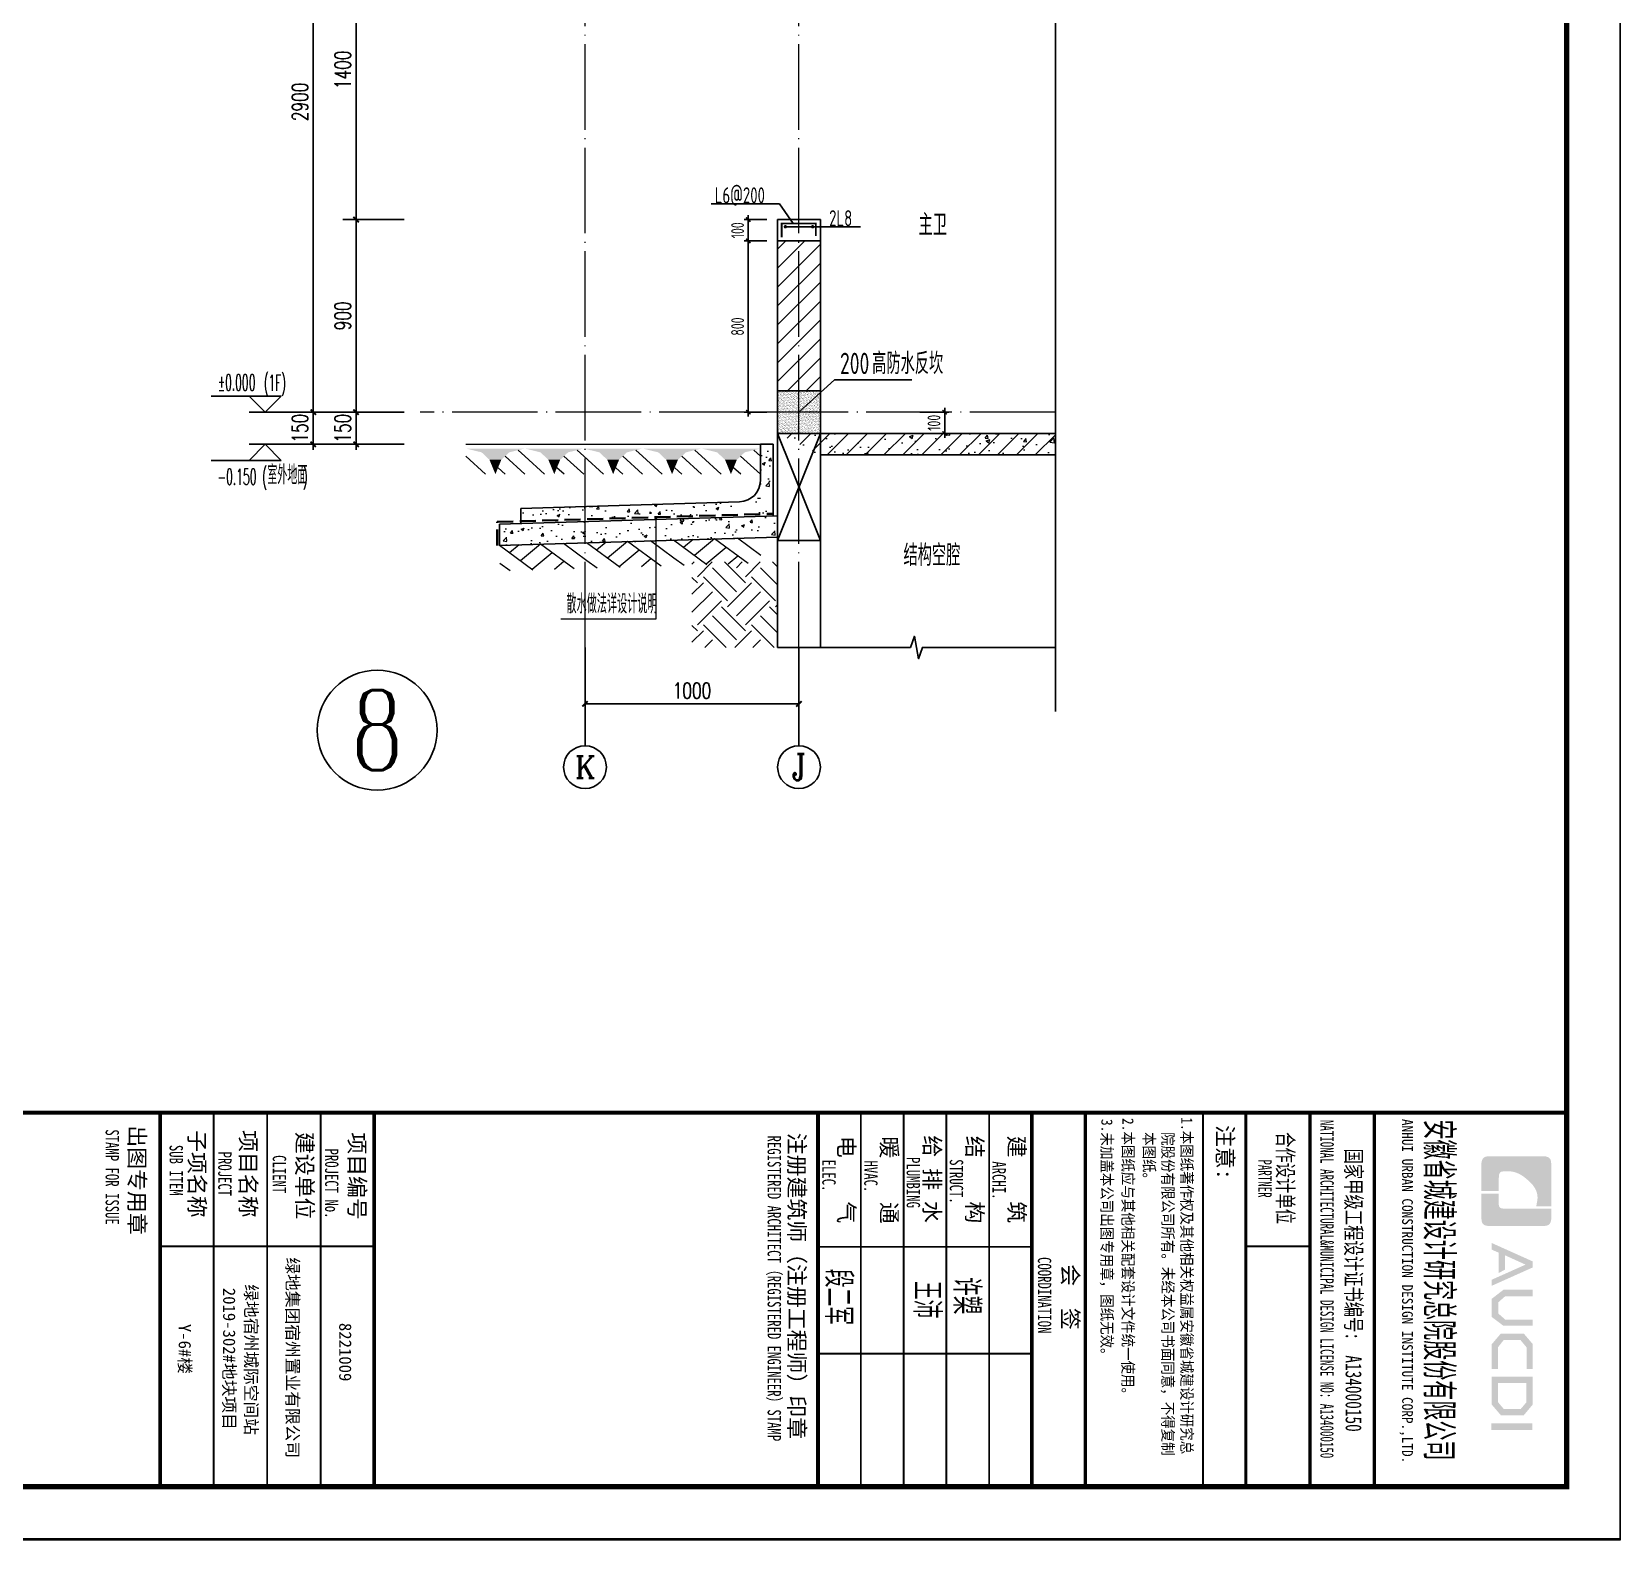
# Model space of a CAD drawing. Extents: x -1712635 to -854203, y -534641 to -21985.
# Drawn here: x -954302 to -946877, y -169164 to -162113 of the extents above; entities that cross this region are included whole.
import ezdxf
from ezdxf.enums import TextEntityAlignment as Align

# ---------------------------------------------------------------- set-up
doc = ezdxf.new("R2010")
doc.units = 0
doc.header["$LTSCALE"] = 1000
doc.linetypes.add('DASH', pattern=[0.35, 0.25, -0.1])
doc.linetypes.add('DOTE', pattern=[2.42, 2, -0.2, 0.02, -0.2])
doc.layers.get('0').update_dxf_attribs({"linetype": 'CONTINUOUS'})
doc.layers.get('Defpoints').update_dxf_attribs({"linetype": 'CONTINUOUS'})
for name, color, linetype in [('A-AXIS_TEXT', 7, 'CONTINUOUS'), ('AXIS', 3, 'CONTINUOUS'), ('COLUMN', 4, 'CONTINUOUS'), ('DIM', 2, 'CONTINUOUS'), ('DIM_ELEV', 3, 'CONTINUOUS'), ('DIM_IDEN', 67, 'CONTINUOUS'), ('DIM_SYMB', 3, 'CONTINUOUS'), ('PUB_DIM', 3, 'CONTINUOUS'), ('PUB_TEXT', 2, 'CONTINUOUS'), ('REIN', 6, 'CONTINUOUS'), ('S-大样-砼线', 7, 'CONTINUOUS'), ('S-引出线', 40, 'CONTINUOUS'), ('TEXT', 2, 'CONTINUOUS'), ('WALL', 2, 'CONTINUOUS'), ('yichutu', 7, 'CONTINUOUS'), ('图签文字', 4, 'CONTINUOUS'), ('立面-看线', 251, 'CONTINUOUS')]:
    doc.layers.add(name, color=color, linetype=linetype)
for name, color, linetype, lineweight in [('AXIS_TEXT', 7, 'CONTINUOUS', 20), ('DOTE', 19, 'DOTE', 9), ('PUB_HATCH', 8, 'CONTINUOUS', 9), ('图框', 9, 'CONTINUOUS', 18), ('图签', 147, 'CONTINUOUS', 18), ('填充', 251, 'CONTINUOUS', 5), ('平面-排水沟', 86, 'CONTINUOUS', 15), ('立面-中轮廓线', 30, 'CONTINUOUS', 35), ('粉刷', 251, 'CONTINUOUS', 9)]:
    doc.layers.add(name, color=color, linetype=linetype, lineweight=lineweight)
doc.styles.add('_TCH_AXIS', font='COMPLEX', dxfattribs={"bigfont": 'GBCBIG'})
doc.styles.add('_TCH_DIM', font='SIMPLEX.shx', dxfattribs={"width": 0.7, "bigfont": 'GBCBIG.shx'})
doc.styles.add('_TCH_DIM_T3', font='SIMPLEX', dxfattribs={"width": 0.705882, "bigfont": 'GBCBIG'})
doc.styles.add('COMPLEX', font='COMPLEX')
doc.styles.add('DIM_FONT_T3', font='SIMPLEX', dxfattribs={"width": 0.705882, "bigfont": 'GBCBIG'})
doc.styles.add('HT', font='simhei.ttf')
doc.styles.add('TSSD_DIMENSION', font='Tssdeng.shx', dxfattribs={"width": 0.7, "bigfont": 'tssdchn.shx'})
doc.styles.add('TSSD_REIN', font='tssdeng.shx', dxfattribs={"width": 0.7, "height": 300, "bigfont": 'tssdchn.shx'})
doc.styles.add('w', font='tssdeng.shx', dxfattribs={"width": 0.8, "bigfont": 'tssdchn.shx'})
doc.styles.add('宋体', font='', dxfattribs={"height": 50})
doc.styles.add('建筑图签-1', font='simhei.ttf', dxfattribs={"width": 0.7})
doc.styles.add('建筑图签-2', font='TXT.shx', dxfattribs={"width": 0.5, "bigfont": 'HZTXT.shx'})
doc.styles.get('宋体').set_extended_font_data('SimSun')
doc.dimstyles.new('_TCH_ARCH&&25', dxfattribs={"dimtxt": 74.375, "dimasz": 25, "dimexe": 62.5, "dimexo": 75, "dimgap": 25, "dimtad": 1, "dimdec": 0, "dimzin": 0, "dimdsep": 46, "dimtxsty": '_TCH_DIM_T3', "dimblk": 'ARCHTICK', "dimcen": 0.09, "dimclrt": 7, "dimazin": 0, "dimtfac": 1, "dimtdec": 0, "dimtix": 1, "dimtmove": 2, "dimatfit": 3, "dimldrblk": 'ARCHTICK', "dimfxl": 0, "dimtolj": 1, "dimtzin": 0, "dimarcsym": 0})
doc.dimstyles.new('TSSD_20_20', dxfattribs={"dimtxt": 60, "dimasz": 20, "dimexe": 20, "dimexo": 50, "dimgap": 20, "dimtad": 1, "dimdec": 0, "dimzin": 0, "dimdsep": 46, "dimtxsty": 'TSSD_DIMENSION', "dimblk": 'ARCHTICK', "dimblk1": 'ARCHTICK', "dimblk2": 'ARCHTICK', "dimcen": 0, "dimdle": 20, "dimclrt": 7, "dimadec": 0, "dimazin": 0, "dimtfac": 1, "dimtdec": 0, "dimtix": 1, "dimtmove": 2, "dimatfit": 3, "dimfxl": 0, "dimtolj": 1, "dimtzin": 0, "dimarcsym": 0})
pattern_1 = [(50, (28072.99, 249033.25), (143.452037, -12.550427), [15, -165]), (355, (28072.99, 249033.25), (-27.750267, 150.438427), [12, -132]), (100.4514, (28084.94, 249032.2), (115.701876, 137.88791), [12.74804, -140.22842]), (46.1842, (28072.99, 249073.25), (213.44821, -33.1038), [22.5, -247.5]), (96.6356, (28090.77, 249070.5), (186.93254, 194.82357), [19.12206, -210.3426]), (351.1842, (28072.99, 249073.25), (186.93239, 194.82372), [18, -198]), (21, (28092.99, 249063.25), (119.38141, -80.52378), [15, -165]), (326, (28092.99, 249063.25), (48.663066, 145.03001), [12, -132]), (71.4514, (28102.93, 249056.54), (168.044526, 64.5061), [12.74804, -140.22842]), (37.5, (28072.986, 249033.25), (2.431971, 66.578771), [0, -130.4, 0, -134, 0, -132.5]), (7.5, (28072.986, 249033.25), (52.613907, 78.882342), [0, -76.4, 0, -127.4, 0, -50.5]), (327.5, (28028.386, 249033.25), (106.764487, -4.510974), [0, -50, 0, -156, 0, -207]), (317.5, (28008.39, 249033.25), (116.637234, 20.020996), [0, -65, 0, -103.6, 0, -147])]

# ---------------------------------------------------------------- blocks, each defined once
blk = doc.blocks.new('院标1')
h = blk.add_hatch(color=150)
h.dxf.hatch_style = 1
edge = h.paths.add_edge_path()
edge.add_spline(control_points=[(116373, 648379), (116379, 648379), (116382, 648379), (116391, 648379), (116391, 648379), (116391, 648379), (116616, 648379), (116616, 648379), (116616, 648379), (116616, 648379), (116616, 648054), (116616, 648054), (116616, 648054), (116616, 648054), (116108, 648054), (116108, 648054), (116108, 648054), (116028, 648054), (115963, 648111), (115963, 648199), (115963, 648199), (115963, 648199), (115963, 649215), (115963, 649215), (115963, 649215), (115963, 649295), (116018, 649360), (116108, 649360), (116108, 649360), (116108, 649360), (116897, 649360), (116897, 649360), (116897, 649360), (116897, 649360), (116897, 649080), (116897, 649080), (116897, 649080), (116897, 649080), (116566, 649140), (116356, 648859), (116356, 648859), (116245, 648719), (116240, 648545), (116247, 648466), (116247, 648466), (116254, 648386), (116247, 648466), (116247, 648466), (116247, 648466), (116247, 648466), (116258, 648374), (116373, 648379)], knot_values=[0, 0, 0, 0, 0.071429, 0.071429, 0.071429, 0.107143, 0.142857, 0.142857, 0.142857, 0.178571, 0.214286, 0.214286, 0.214286, 0.25, 0.285714, 0.285714, 0.285714, 0.321429, 0.357143, 0.357143, 0.357143, 0.392857, 0.428571, 0.428571, 0.428571, 0.464286, 0.5, 0.5, 0.5, 0.535714, 0.571429, 0.571429, 0.571429, 0.607143, 0.642857, 0.642857, 0.642857, 0.678571, 0.714286, 0.714286, 0.714286, 0.75, 0.785714, 0.785714, 0.785714, 0.821429, 0.857143, 0.857143, 0.857143, 0.928571, 1, 1, 1, 1], degree=3, periodic=0)
h = blk.add_hatch(color=150)
h.dxf.hatch_style = 1
edge = h.paths.add_edge_path()
edge.add_spline(control_points=[(117268, 649215), (117268, 649215), (117268, 648199), (117268, 648199), (117268, 648199), (117268, 648114), (117212, 648054), (117123, 648054), (117123, 648054), (117123, 648054), (116663, 648054), (116663, 648054), (116663, 648054), (116663, 648054), (116663, 648379), (116663, 648379), (116663, 648379), (116663, 648379), (116865, 648379), (116865, 648379), (116865, 648379), (116907, 648379), (116941, 648413), (116941, 648455), (116941, 648455), (116941, 648455), (116941, 649360), (116941, 649360), (116941, 649360), (116941, 649360), (117123, 649360), (117123, 649360), (117123, 649360), (117204, 649360), (117268, 649306), (117268, 649215)], knot_values=[0, 0, 0, 0, 0.1, 0.1, 0.1, 0.15, 0.2, 0.2, 0.2, 0.25, 0.3, 0.3, 0.3, 0.35, 0.4, 0.4, 0.4, 0.45, 0.5, 0.5, 0.5, 0.55, 0.6, 0.6, 0.6, 0.65, 0.7, 0.7, 0.7, 0.75, 0.8, 0.8, 0.8, 0.9, 1, 1, 1, 1], degree=3, periodic=0)
blk = doc.blocks.new('GFDDDDRG')
at = {"layer": '图框'}
h = blk.add_hatch(color=256, dxfattribs=at)
h.paths.add_polyline_path([(922489, -158906), (922489, -158969), (922104, -158969), (922104, -158906)])
h.paths.add_polyline_path([(922431, -158530), (922168, -158530), (922168, -158710), (922221, -158772), (922380, -158772), (922431, -158712)], flags=16)
h.paths.add_polyline_path([(922490, -158471), (922109, -158471), (922109, -158732), (922194, -158831), (922408, -158831), (922490, -158733)])
h.paths.add_polyline_path([(922492, -158399), (922434, -158399), (922434, -158196), (922378, -158129), (922219, -158129), (922167, -158196), (922167, -158400), (922107, -158400), (922107, -158169), (922194, -158067), (922408, -158067), (922492, -158166)])
h.paths.add_polyline_path([(922491, -157658), (922491, -157718), (922235, -157718), (922170, -157775), (922170, -157880), (922235, -157937), (922491, -157937), (922491, -157994), (922217, -157994), (922108, -157912), (922108, -157743), (922218, -157658)])
h.paths.add_polyline_path([(922490, -157392), (922490, -157450), (922108, -157621), (922108, -157564), (922425, -157423), (922231, -157335), (922231, -157471), (922173, -157501), (922173, -157311), (922107, -157282), (922107, -157220)])
for p, q in [((920410, -156002), (920410, -159502)), ((921010, -156002), (921010, -159502)), ((921010, -156002), (921010, -159502))]:
    blk.add_line(p, q, dxfattribs=at)
blk.add_lwpolyline([(923310, -107437), (923310, -159999), (893610, -159999), (893610, -107437)], close=True, dxfattribs=at)
blk.add_lwpolyline([(923310, -107437), (923310, -159999), (893610, -159999), (893610, -107437)], close=True, dxfattribs=at)
at = {"layer": '图框', "const_width": 50}
blk.add_lwpolyline([(894110, -159499), (922810, -159499), (922810, -108687), (894110, -108687)], close=True, dxfattribs=at)
at = {"layer": '图框'}
for points, const_width in [([(894110, -156002), (922810, -156002)], 35), ([(909660, -159502), (909660, -156002)], 35), ([(910160, -156002), (910160, -159502)], 17.5), ([(910660, -156002), (910660, -159502)], 17.5), ([(911160, -156002), (911160, -159502)], 17.5), ([(911660, -156002), (911660, -159502)], 35), ([(911660, -156002), (911660, -159502)], 35), ([(915810, -156006), (915810, -159506)], 35), ([(916210, -156006), (916210, -159506)], 17.5), ([(916610, -156006), (916610, -159506)], 17.5), ([(917010, -156006), (917010, -159506)], 17.5), ([(917410, -156006), (917410, -159506)], 17.5), ([(917810, -156006), (917810, -159506)], 35), ([(917810, -156006), (917810, -159506)], 35), ([(918310, -156006), (918310, -159506)], 30), ([(919410, -156002), (919410, -159502)], 17.5), ([(919810, -156002), (919810, -159502)], 30), ([(919810, -156002), (919810, -159502)], 30), ([(920410, -156002), (920410, -159502)], 30), ([(920410, -156002), (920410, -159502)], 30), ([(921010, -156002), (921010, -159502)], 30), ([(909660, -157252), (911660, -157252)], 17.5), ([(917810, -157256), (915810, -157256)], 17.5), ([(920410, -157252), (919810, -157252)], 17.5), ([(917810, -158256), (915810, -158256)], 17.5)]:
    blk.add_lwpolyline(points, dxfattribs=dict(at, const_width=const_width))
at = {"xscale": 0.5, "yscale": 0.5, "zscale": 0.5, "rotation": 270}
blk.add_blockref('院标1', (597985, -98428), dxfattribs=at)
at = {"layer": '图框'}
for s, height, style, width, p in [('3.未加盖本公司出图专用章，图纸无效。', 105, 'HT', 0.88, (918459, -156061)), (' 2.本图纸应与其他相关配套设计文件统一使用。 ', 105, 'HT', 0.88, (918656, -155989)), ('1.本图纸著作权及其他相关权益属安徽省城建设计研究总', 105, 'HT', 0.88, (919206, -156045)), ('ANHUI URBAN CONSTRUCTION DESIGN INSTITUTE CORP.,LTD.', 100, '建筑图签-1', 0.91, (921271, -156061)), ('STAMP FOR ISSUE', 125, '建筑图签-1', 0.7, (909150, -156158)), ('本图纸。', 105, 'HT', 0.88, (918854, -156184)), ('院股份有限公司所有。未经本公司书面同意，不得复制', 105, 'HT', 0.88, (919029, -156184)), ('NATIONAL ARCHITECTURAL&MUNICIPAL DESIGN LICENSE NO: A134000150', 125, '建筑图签-1', 0.6, (920507, -156070)), ('SUB ITEM', 125, '建筑图签-1', 0.7, (909748, -156303)), ('PROJECT No.', 125, '建筑图签-1', 0.7, (911202, -156337, -899)), ('REGISTERED ARCHITECT（REGISTERED ENGINEER）STAMP', 125, '建筑图签-1', 0.7, (915339, -156216)), ('PROJECT', 125, '建筑图签-1', 0.7, (910203, -156366)), ('CLIENT', 125, '建筑图签-1', 0.7, (910713, -156399)), ('ELEC.', 125, '建筑图签-1', 0.7, (915850, -156441)), ('HVAC.', 125, '建筑图签-1', 0.7, (916242, -156449)), ('PLUMBING', 125, '建筑图签-1', 0.7, (916639, -156417)), ('STRUCT.', 125, '建筑图签-1', 0.7, (917042, -156437)), ('ARCHI.', 125, '建筑图签-1', 0.7, (917441, -156457)), ('PARTNER', 125, '建筑图签-1', 0.6, (919927, -156439)), ('COORDINATION', 125, '建筑图签-1', 0.7, (917866, -157352))]:
    blk.add_text(s, height=height, rotation=270, dxfattribs=dict(at, style=style, width=width)).set_placement(p)
at = {"layer": '图签', "color": 2, "style": '宋体'}
for s, height, p in [('绿地集团宿州置业有限公司', 114.67, (910841, -157355)), ('2019-302#地块项目', 114.67, (910249, -157640)), ('绿地宿州城际空间站', 114.7, (910454, -157607)), ('Y-6#楼', 114.7, (909834, -157977)), ('8221009', 114.7, (911334, -157968))]:
    blk.add_text(s, height=height, rotation=270, dxfattribs=at).set_placement(p)
at = {"layer": '图签文字', "color": 7, "style": '建筑图签-1'}
for s, p in [('出图专用章', (909369, -156120)), ('子项名称', (909930, -156165)), ('项目名称', (910408, -156165)), ('建设单位', (910937, -156182)), ('项目编号', (911426, -156186)), ('注册建筑师（注册工程师）印章', (915537, -156190)), ('给 排 水', (916802, -156214)), ('注意:', (919541, -156118)), ('电    气', (916001, -156219)), ('暖    通', (916401, -156224)), ('结    构', (917199, -156219)), ('建    筑', (917593, -156217)), ('会  签', (918094, -157419))]:
    blk.add_text(s, height=150, rotation=270, dxfattribs=at).set_placement(p)
for s, height, width, p in [('合作设计单位', 150, 0.7, (920105, -156184)), ('安徽省城建设计研究总院股份有限公司', 250, 0.55, (921498, -156066)), ('国家甲级工程设计证书编号:  A134000150', 150, 0.7, (920743, -156338))]:
    blk.add_text(s, height=height, rotation=270, dxfattribs=dict(at, width=width)).set_placement(p)
at = {"layer": '图签文字', "color": 1, "style": '建筑图签-2', "width": 0.7}
for s, p in [('段二军', (915876, -157462)), ('许槊', (917074, -157539)), ('王沛', (916703, -157575))]:
    blk.add_text(s, height=250, rotation=270, dxfattribs=at).set_placement(p)
blk = doc.blocks.new('yct-1051-594-26275-14850-25-1002.0')
at = {"layer": 'yichutu', "color": 7}
blk.add_lwpolyline([(0, 0), (0, 14850), (26275, 14850), (26275, 0)], close=True, dxfattribs=at)
blk = doc.blocks.new('$LINEPAT$素土夯实')
at = {"color": 0}
for p, q in [((0, -210), (210, 0)), ((120, -300), (420, 0)), ((420, 0), (608, -188)), ((495, -300), (795, 0)), ((615, 0), (705, -90)), ((315, -105), (502, -293)), ((210, -210), (300, -300)), ((705, -300), (795, -210))]:
    blk.add_line(p, q, dxfattribs=at)
blk = doc.blocks.new('$LinePat$自然土壤')
at = {"color": 0}
for p, q in [((0, -90), (71, -19)), ((0, -300), (211, -89)), ((420, -300), (630, -90)), ((210, -300), (286, -224))]:
    blk.add_line(p, q, dxfattribs=at)
for points in [[(0, 0), (630, 0), (168, -45), (462, -45)], [(168, -45), (462, -45), (252, -132), (378, -132)], [(252, -132), (378, -132), (315, -300)]]:
    blk.add_solid(points, dxfattribs=at)
blk = doc.blocks.new('sanshui')
at = {"layer": '粉刷'}
h = blk.add_hatch(dxfattribs=at)
h.set_pattern_fill('混凝土', color=256, scale=20)
h.set_pattern_definition(pattern_1)
edge = h.paths.add_edge_path()
edge.add_line((346317.8, 427329.6), (346257.8, 427329.6))
edge.add_line((346257.8, 427329.6), (346257.8, 427160.3))
edge.add_arc((346157.8, 427160.3), 100, 271.71836, 360, ccw=False)
edge.add_line((346160.8, 427060.3), (345137.8, 427029.6))
edge.add_line((345137.8, 427029.6), (345137.8, 426969.6))
edge.add_line((345137.8, 426969.6), (346317.8, 427005))
edge.add_line((346317.8, 427005), (346317.8, 427329.6))
h = blk.add_hatch(dxfattribs=at)
h.set_pattern_fill('混凝土', color=256, scale=20)
h.set_pattern_definition(pattern_1)
h.paths.add_polyline_path([(346337.8, 426895.6), (346337.8, 426995.6), (345037.8, 426956.6), (345037.8, 426856.6)])
at = {"layer": 'COLUMN'}
for p, q in [((346257.8, 427329.6), (346317.8, 427329.6)), ((346257.8, 427160.3), (346257.8, 427329.6)), ((346317.8, 426995), (346317.8, 427329.6)), ((346160.8, 427060.3), (345137.8, 427029.6)), ((345137.8, 426959.6), (345137.8, 427029.6)), ((346338.1, 426995.6), (345037.8, 426956.6)), ((345037.8, 426856.6), (345037.8, 426956.6)), ((346338.1, 426895.6), (345037.8, 426856.6))]:
    blk.add_line(p, q, dxfattribs=at)
blk.add_arc((346157.8, 427160.3), 100, 271.71836, 0, dxfattribs=at)
at = {"layer": '立面-中轮廓线', "linetype": 'DASH', "ltscale": 0.3}
blk.add_lwpolyline([(345027.8, 426856.6), (345027.8, 426966.3), (346317.8, 427005)], dxfattribs=at)
at = {"layer": '粉刷'}
blk.add_line((344881.5, 427329.6), (346257.8, 427329.6), dxfattribs=at)
at = {"layer": '粉刷', "yscale": 0.4, "zscale": 0.4}
for name, p, xscale, rotation in [('$LinePat$自然土壤', (345156.8, 427309.6), -0.4369306507241237, 359.9999999999903), ('$LinePat$自然土壤', (345432, 427309.6), -0.4369306507241237, 359.9999999999903), ('$LinePat$自然土壤', (345707.3, 427309.6), -0.4369306507241237, 359.9999999999903), ('$LinePat$自然土壤', (345982.6, 427309.6), -0.4369306507241237, 359.9999999999903), ('$LinePat$自然土壤', (346257.8, 427309.6), -0.4369306507241237, 359.9999999999903), ('$LINEPAT$素土夯实', (345444.5, 426868.8), -0.5117605352322558, 1.718358001643932), ('$LINEPAT$素土夯实', (345851.2, 426881), -0.5117605352322558, 1.718358001643932), ('$LINEPAT$素土夯实', (346257.8, 426893.2), -0.5117605352322558, 1.718358001643932)]:
    blk.add_blockref(name, p, dxfattribs=dict(at, xscale=xscale, rotation=rotation))
blk = doc.blocks.new('_ArchTick')
at = {"color": 0, "const_width": 0.35}
blk.add_lwpolyline([(-0.5, -0.5), (0.5, 0.5)], dxfattribs=at)
blk = doc.blocks.new('*D2834')
at = {"layer": 'AXIS', "color": 0, "lineweight": -2}
for p, q in [((-951715.4, -165065.5), (-951715.4, -165317.1)), ((-950715.4, -165065.5), (-950715.4, -165317.1)), ((-951715.4, -165254.6), (-950715.4, -165254.6))]:
    blk.add_line(p, q, dxfattribs=at)
at = {"layer": 'Defpoints', "color": 0}
for p in [(-951715.4, -164990.5), (-950715.4, -164990.5), (-950715.4, -165254.6)]:
    blk.add_point(p, dxfattribs=at)
at = {"layer": 'AXIS', "color": 0, "lineweight": -2, "xscale": 25, "yscale": 25, "zscale": 25, "rotation": 180}
blk.add_blockref('_ArchTick', (-951715.4, -165254.6), dxfattribs=at)
at = {"layer": 'AXIS', "color": 0, "lineweight": -2, "xscale": 25, "yscale": 25, "zscale": 25}
blk.add_blockref('_ArchTick', (-950715.4, -165254.6), dxfattribs=at)
at = {"layer": 'AXIS', "color": 7, "insert": (-951215.4, -165192.4), "char_height": 74.38, "attachment_point": 5, "style": '_TCH_DIM_T3'}
blk.add_mtext('\\A1;1000', dxfattribs=at)
blk = doc.blocks.new('*D2835')
at = {"layer": 'Defpoints', "color": 0}
for p in [(-952785.6, -163890.5), (-952485.6, -163890.5), (-952485.6, -164041)]:
    blk.add_point(p, dxfattribs=at)
at = {"layer": 'PUB_DIM', "color": 0, "lineweight": -2}
for p, q in [((-952785.6, -163890.5), (-952785.6, -163865.5)), ((-952560.6, -163890.5), (-952848.1, -163890.5)), ((-952785.6, -164041), (-952785.6, -163890.5)), ((-952560.6, -164041), (-952848.1, -164041)), ((-952785.6, -164041), (-952785.6, -164066))]:
    blk.add_line(p, q, dxfattribs=at)
at = {"layer": 'PUB_DIM', "color": 0, "lineweight": -2, "xscale": 25, "yscale": 25, "zscale": 25}
for p, rotation in [((-952785.6, -163890.5), 270), ((-952785.6, -164041), 90)]:
    blk.add_blockref('_ArchTick', p, dxfattribs=dict(at, rotation=rotation))
at = {"layer": 'PUB_DIM', "color": 7, "insert": (-952847.8, -163965.8), "char_height": 74.38, "attachment_point": 5, "rotation": 90, "style": '_TCH_DIM_T3'}
blk.add_mtext('\\A1;150', dxfattribs=at)
blk = doc.blocks.new('*D2836')
at = {"layer": 'Defpoints', "color": 0}
for p in [(-952785.6, -162990.5), (-952485.6, -162990.5), (-952485.6, -163890.5)]:
    blk.add_point(p, dxfattribs=at)
at = {"layer": 'PUB_DIM', "color": 0, "lineweight": -2}
for p, q in [((-952560.6, -162990.5), (-952848.1, -162990.5)), ((-952785.6, -163890.5), (-952785.6, -162990.5)), ((-952560.6, -163890.5), (-952848.1, -163890.5))]:
    blk.add_line(p, q, dxfattribs=at)
at = {"layer": 'PUB_DIM', "color": 0, "lineweight": -2, "xscale": 25, "yscale": 25, "zscale": 25}
for p, rotation in [((-952785.6, -162990.5), 90), ((-952785.6, -163890.5), 270)]:
    blk.add_blockref('_ArchTick', p, dxfattribs=dict(at, rotation=rotation))
at = {"layer": 'PUB_DIM', "color": 7, "insert": (-952847.8, -163440.5), "char_height": 74.38, "attachment_point": 5, "rotation": 90, "style": '_TCH_DIM_T3'}
blk.add_mtext('\\A1;900', dxfattribs=at)
blk = doc.blocks.new('*D2837')
at = {"layer": 'Defpoints', "color": 0}
for p in [(-952785.6, -161590.5), (-952485.6, -161590.5), (-952485.6, -162990.5)]:
    blk.add_point(p, dxfattribs=at)
at = {"layer": 'PUB_DIM', "color": 0, "lineweight": -2}
for p, q in [((-952560.6, -161590.5), (-952848.1, -161590.5)), ((-952785.6, -162990.5), (-952785.6, -161590.5)), ((-952560.6, -162990.5), (-952848.1, -162990.5))]:
    blk.add_line(p, q, dxfattribs=at)
at = {"layer": 'PUB_DIM', "color": 0, "lineweight": -2, "xscale": 25, "yscale": 25, "zscale": 25}
for p, rotation in [((-952785.6, -161590.5), 90), ((-952785.6, -162990.5), 270)]:
    blk.add_blockref('_ArchTick', p, dxfattribs=dict(at, rotation=rotation))
at = {"layer": 'PUB_DIM', "color": 7, "insert": (-952847.8, -162290.5), "char_height": 74.38, "attachment_point": 5, "rotation": 90, "style": '_TCH_DIM_T3'}
blk.add_mtext('\\A1;1400', dxfattribs=at)
blk = doc.blocks.new('*D2838')
at = {"layer": 'Defpoints', "color": 0}
for p in [(-952985.6, -163890.5), (-952485.6, -163890.5), (-952485.6, -164041)]:
    blk.add_point(p, dxfattribs=at)
at = {"layer": 'PUB_DIM', "color": 0, "lineweight": -2}
for p, q in [((-952985.6, -163890.5), (-952985.6, -163865.5)), ((-952560.6, -163890.5), (-953048.1, -163890.5)), ((-952985.6, -164041), (-952985.6, -163890.5)), ((-952560.6, -164041), (-953048.1, -164041)), ((-952985.6, -164041), (-952985.6, -164066))]:
    blk.add_line(p, q, dxfattribs=at)
at = {"layer": 'PUB_DIM', "color": 0, "lineweight": -2, "xscale": 25, "yscale": 25, "zscale": 25}
for p, rotation in [((-952985.6, -163890.5), 270), ((-952985.6, -164041), 90)]:
    blk.add_blockref('_ArchTick', p, dxfattribs=dict(at, rotation=rotation))
at = {"layer": 'PUB_DIM', "color": 7, "insert": (-953047.8, -163965.8), "char_height": 74.38, "attachment_point": 5, "rotation": 90, "style": '_TCH_DIM_T3'}
blk.add_mtext('\\A1;150', dxfattribs=at)
blk = doc.blocks.new('*D2839')
at = {"layer": 'Defpoints', "color": 0}
for p in [(-952985.6, -160990.5), (-952485.6, -160990.5), (-952485.6, -163890.5)]:
    blk.add_point(p, dxfattribs=at)
at = {"layer": 'PUB_DIM', "color": 0, "lineweight": -2}
for p, q in [((-952560.6, -160990.5), (-953048.1, -160990.5)), ((-952985.6, -163890.5), (-952985.6, -160990.5)), ((-952560.6, -163890.5), (-953048.1, -163890.5))]:
    blk.add_line(p, q, dxfattribs=at)
at = {"layer": 'PUB_DIM', "color": 0, "lineweight": -2, "xscale": 25, "yscale": 25, "zscale": 25}
for p, rotation in [((-952985.6, -160990.5), 90), ((-952985.6, -163890.5), 270)]:
    blk.add_blockref('_ArchTick', p, dxfattribs=dict(at, rotation=rotation))
at = {"layer": 'PUB_DIM', "color": 7, "insert": (-953047.8, -162440.5), "char_height": 74.38, "attachment_point": 5, "rotation": 90, "style": '_TCH_DIM_T3'}
blk.add_mtext('\\A1;2900', dxfattribs=at)
blk = doc.blocks.new('_AXISO')
blk.add_circle((0, 0), 0.5)
at = {"layer": 'A-AXIS_TEXT', "style": 'COMPLEX', "width": 1.041667}
blk.add_attdef('A', text='', height=0.56, dxfattribs=at).set_placement((-0.25, -0.28), (0.25, -0.28), align=Align.FIT)
blk = doc.blocks.new('20210809.02283206')
at = {"layer": 'REIN', "const_width": 9}
blk.add_lwpolyline([(87484.2, 66580.9), (87484.2, 66644.7), (87644.1, 66644.7), (87644.1, 66586.8)], dxfattribs=at)
at = {"layer": 'REIN', "const_width": 8}
for points in [[(87497.7, 66629.7, 1), (87505.7, 66629.7, 1)], [(87625.1, 66629.7, 1), (87633.1, 66629.7, 1)]]:
    blk.add_lwpolyline(points, format="xyb", close=True, dxfattribs=at)
at = {"layer": 'S-引出线'}
for p, q in [((87474.6, 66737), (87154.5, 66737)), ((87538.8, 66644.7), (87474.6, 66737)), ((87501.7, 66629.7), (87853.3, 66629.7))]:
    blk.add_line(p, q, dxfattribs=at)
at = {"layer": 'TEXT', "style": 'w', "width": 0.7}
for s, p in [('L6@200', (87171.5, 66739.2)), ('2L8', (87706.2, 66632.1))]:
    blk.add_text(s, height=75, rotation=0, dxfattribs=at).set_placement(p)
blk = doc.blocks.new('20210809.03304593')
at = {"layer": 'S-大样-砼线'}
for p, q in [((87154.5, 67080.9), (87354.5, 66580.9)), ((87354.5, 67080.9), (87154.5, 66580.9))]:
    blk.add_line(p, q, dxfattribs=at)
blk.add_lwpolyline([(87354.5, 67080.9), (87154.5, 67080.9), (87154.5, 66580.9), (87354.5, 66580.9)], close=True, dxfattribs=at)
blk = doc.blocks.new('20210902.15310896')
at = {"layer": 'DOTE', "color": 1, "linetype": 'DOTE', "ltscale": 0.2}
for p, q in [((85724.2, -133245.9), (85724.2, -115565.9)), ((84724.2, -133245.9), (84724.2, -126345.9)), ((86922.7, -132145.9), (83954, -132145.9))]:
    blk.add_line(p, q, dxfattribs=at)
blk = doc.blocks.new('*D3892')
at = {"layer": 'Defpoints', "color": 0}
for p in [(-950200.2, -163890.5), (-950034.2, -163890.5), (-950200.2, -163990.5)]:
    blk.add_point(p, dxfattribs=at)
at = {"layer": 'DIM', "color": 0, "lineweight": -2}
for p, q in [((-950150.2, -163890.5), (-950014.2, -163890.5)), ((-950034.2, -163890.5), (-950034.2, -163870.5)), ((-950034.2, -163990.5), (-950034.2, -163890.5)), ((-950150.2, -163990.5), (-950014.2, -163990.5)), ((-950034.2, -163990.5), (-950034.2, -164010.5))]:
    blk.add_line(p, q, dxfattribs=at)
at = {"layer": 'DIM', "color": 0, "lineweight": -2, "xscale": 20, "yscale": 20, "zscale": 20}
for p, rotation in [((-950034.2, -163890.5), 270), ((-950034.2, -163990.5), 90)]:
    blk.add_blockref('_ArchTick', p, dxfattribs=dict(at, rotation=rotation))
at = {"layer": 'DIM', "color": 7, "insert": (-950084.2, -163940.5), "char_height": 60, "attachment_point": 5, "rotation": 90, "style": 'TSSD_DIMENSION'}
blk.add_mtext('\\A1;100', dxfattribs=at)
blk = doc.blocks.new('*D3898')
at = {"layer": 'Defpoints', "color": 0}
for p in [(-950815.4, -162990.5), (-950952.3, -163090.5), (-950815.4, -163090.5)]:
    blk.add_point(p, dxfattribs=at)
at = {"layer": 'DIM', "color": 0, "lineweight": -2}
for p, q in [((-950952.3, -162990.5), (-950952.3, -162970.5)), ((-950865.4, -162990.5), (-950972.3, -162990.5)), ((-950952.3, -162990.5), (-950952.3, -163090.5)), ((-950865.4, -163090.5), (-950972.3, -163090.5)), ((-950952.3, -163090.5), (-950952.3, -163110.5))]:
    blk.add_line(p, q, dxfattribs=at)
at = {"layer": 'DIM', "color": 0, "lineweight": -2, "xscale": 20, "yscale": 20, "zscale": 20}
for p, rotation in [((-950952.3, -162990.5), 270), ((-950952.3, -163090.5), 90)]:
    blk.add_blockref('_ArchTick', p, dxfattribs=dict(at, rotation=rotation))
at = {"layer": 'DIM', "color": 7, "insert": (-951002.3, -163040.5), "char_height": 60, "attachment_point": 5, "rotation": 90, "style": 'TSSD_DIMENSION'}
blk.add_mtext('\\A1;100', dxfattribs=at)
blk = doc.blocks.new('*D3924')
at = {"layer": 'Defpoints', "color": 0}
for p in [(-950815.4, -163090.5), (-950952.3, -163890.5), (-950815.4, -163890.5)]:
    blk.add_point(p, dxfattribs=at)
at = {"layer": 'DIM', "color": 0, "lineweight": -2}
for p, q in [((-950865.4, -163090.5), (-950972.3, -163090.5)), ((-950952.3, -163070.5), (-950952.3, -163910.5)), ((-950865.4, -163890.5), (-950972.3, -163890.5))]:
    blk.add_line(p, q, dxfattribs=at)
at = {"layer": 'DIM', "color": 0, "lineweight": -2, "xscale": 20, "yscale": 20, "zscale": 20}
for p, rotation in [((-950952.3, -163090.5), 90), ((-950952.3, -163890.5), 270)]:
    blk.add_blockref('_ArchTick', p, dxfattribs=dict(at, rotation=rotation))
at = {"layer": 'DIM', "color": 7, "insert": (-951002.3, -163490.5), "char_height": 60, "attachment_point": 5, "rotation": 90, "style": 'TSSD_DIMENSION'}
blk.add_mtext('\\A1;800', dxfattribs=at)

msp = doc.modelspace()

# ---------------------------------------------------------------- hatches: boundary and pattern name
at = {"layer": 'PUB_HATCH'}
h = msp.add_hatch(dxfattribs=at)
h.set_pattern_fill('普通砖', color=256, scale=25, style=0)
h.set_pattern_definition([(45, (-1569657.01, 4597.395), (-44.1941915, 44.1941915), [])])
h.paths.add_polyline_path([(-950615.38, -163790.51), (-950615.38, -163090.51), (-950815.38, -163090.51), (-950815.38, -163790.51)])
h = msp.add_hatch(dxfattribs=at)
h.set_pattern_fill('钢筋混凝土', color=256, scale=25, style=0)
h.set_pattern_definition([(45, (-1569657.01, 4552.52), (-44.194174, 44.194174), []), (50, (-1569657.01, 4552.52), (179.315046, -15.688034), [18.75, -206.25]), (355, (-1569657.01, 4552.52), (-34.687833, 188.048033), [15, -165]), (100.4514, (-1569642.07, 4551.21), (144.627345, 172.359886), [15.93505, -175.28553]), (46.1842, (-1569657, 4602.52), (266.81026, -41.37975), [28.125, -309.375]), (96.6356, (-1569634.78, 4599.07), (233.66568, 243.52947), [23.90257, -262.92825]), (351.1842, (-1569657, 4602.52), (233.66549, 243.52965), [22.5, -247.5]), (21, (-1569632.01, 4590.02), (149.226763, -100.654723), [18.75, -206.25]), (326, (-1569632.01, 4590.02), (60.828833, 181.28751), [15, -165]), (71.4514, (-1569619.58, 4581.63), (210.055657, 80.632624), [15.93505, -175.28553]), (37.5, (-1569657.01, 4552.52), (3.039964, 83.2234635), [0, -163, 0, -167.5, 0, -165.625]), (7.5, (-1569657.01, 4552.52), (65.767384, 98.602928), [0, -95.5, 0, -159.25, 0, -63.125]), (327.5, (-1569712.76, 4552.52), (133.455609, -5.638718), [0, -62.5, 0, -195, 0, -258.75]), (317.5, (-1569737.76, 4552.52), (145.796542, 25.026246), [0, -81.25, 0, -129.5, 0, -183.75])])
h.paths.add_polyline_path([(-949516.85, -163990.51), (-950815.38, -163990.51), (-950615.38, -164090.51), (-949516.85, -164090.51)])
at = {"layer": '填充'}
h = msp.add_hatch(dxfattribs=at)
h.set_pattern_fill('EARTH', color=250, scale=50, angle=45, style=0)
h.set_pattern_definition([(45, (-2066313.65, -620183.89), (0, 224.506403), [158.75, -158.75]), (45, (-2066355.75, -620141.8), (0, 224.506403), [158.75, -158.75]), (45, (-2066397.84, -620099.7), (0, 224.506403), [158.75, -158.75]), (135, (-2066397.84, -620071.63), (-224.506403, 0), [158.75, -158.75]), (135, (-2066355.75, -620029.54), (-224.506403, 0), [158.75, -158.75]), (135, (-2066313.65, -619987.44), (-224.506403, 0), [158.75, -158.75])])
h.paths.add_polyline_path([(-950815.38, -164590.52), (-951215.38, -164590.52), (-951215.38, -164990.52), (-950815.38, -164990.52)])
at = {"layer": '立面-看线'}
h = msp.add_hatch(dxfattribs=at)
h.set_pattern_fill('碎沙', color=256, scale=4)
h.set_pattern_definition([(37.5, (-1751868.617, -549352.467), (-0.32000626, 9.78826475), [0, -7.7216, 0, -8.636, 0, -8.255]), (7.5, (-1751868.617, -549352.467), (8.99046566, 14.33650201), [0, -4.1656, 0, -6.9596, 0, -2.667]), (327.5, (-1751874.865, -549352.467), (15.819847405, 0.02874369), [0, -2.54, 0, -9.144, 0, -11.938]), (317.5, (-1751874.865, -549352.467), (15.27112905, 4.45858647), [0, -1.27, 0, -5.9944, 0, -6.858])])
h.paths.add_polyline_path([(-950815.38, -163990.51), (-950615.38, -163990.51), (-950615.38, -163790.51), (-950815.38, -163790.51)])

# ---------------------------------------------------------------- linework, layer by layer
at = {"layer": 'AXIS'}
for p, q in [((-951715.41, -164990.52), (-951715.41, -165449.91)), ((-950715.41, -164990.52), (-950715.41, -165449.91))]:
    msp.add_line(p, q, dxfattribs=at)
at = {"layer": 'AXIS', "color": 6}
msp.add_circle((-952687.2, -165377.09), 280, dxfattribs=at)
at = {"layer": 'DIM_ELEV'}
for p, q in [((-953135.57, -163815.52), (-953463.57, -163815.52)), ((-953210.57, -163890.52), (-953285.57, -163815.52)), ((-953210.57, -163890.52), (-953135.57, -163815.52)), ((-952785.57, -163890.52), (-953285.57, -163890.52)), ((-953210.57, -164040.99), (-953285.57, -164115.99)), ((-952785.57, -164040.99), (-953285.57, -164040.99)), ((-953210.57, -164040.99), (-953135.57, -164115.99)), ((-953135.57, -164115.99), (-953463.57, -164115.99))]:
    msp.add_line(p, q, dxfattribs=at)
at = {"layer": 'DIM_IDEN'}
for p, q in [((-950715.38, -163890.51), (-950548.57, -163739)), ((-950548.57, -163739), (-950188.39, -163739))]:
    msp.add_line(p, q, dxfattribs=at)
at = {"layer": 'DIM_SYMB'}
for points in [[(-949516.85, -147910.52), (-949516.85, -156572.39), (-949464.35, -156591.5), (-949569.35, -156610.01), (-949516.85, -156628.64), (-949516.85, -165290.52)], [(-950815.38, -164990.52), (-950194.24, -164990.52), (-950175.13, -164938.02), (-950156.62, -165043.02), (-950137.99, -164990.52), (-949516.85, -164990.52)]]:
    msp.add_lwpolyline(points, dxfattribs=at)
at = {"layer": 'WALL'}
for p, q in [((-950615.38, -162990.51), (-950815.38, -162990.51)), ((-950815.38, -162990.51), (-950815.38, -163090.51)), ((-950615.38, -163090.51), (-950615.38, -162990.51)), ((-950815.38, -163790.51), (-950815.38, -163090.51)), ((-950815.38, -163090.51), (-950615.38, -163090.51)), ((-950615.38, -163790.51), (-950615.38, -163090.51)), ((-950815.38, -163790.51), (-950615.38, -163790.51)), ((-950815.41, -164990.51), (-950815.38, -163990.51)), ((-949516.85, -163990.51), (-950815.38, -163990.51)), ((-949516.85, -164090.51), (-949516.85, -163990.51)), ((-950615.41, -164990.52), (-950615.38, -164090.51)), ((-949516.85, -164090.51), (-950615.38, -164090.51)), ((-950815.41, -164990.51), (-950615.41, -164990.52))]:
    msp.add_line(p, q, dxfattribs=at)
msp.add_lwpolyline([(-950815.38, -163790.51), (-950615.38, -163790.51), (-950615.38, -163990.51), (-950815.38, -163990.51)], close=True, dxfattribs=at)
at = {"layer": '平面-排水沟'}
for p, q in [((-951384.39, -164390.11), (-951384.39, -164857.95)), ((-951384.39, -164857.95), (-951828.53, -164857.95))]:
    msp.add_line(p, q, dxfattribs=at)
at = {"layer": '平面-排水沟', "const_width": 6.67}
msp.add_lwpolyline([(-951384.39, -164386.77, 1), (-951384.39, -164393.44, 1)], format="xyb", close=True, dxfattribs=at)

# ---------------------------------------------------------------- block references
at = {"xscale": 0.5, "yscale": 0.5, "zscale": 0.5}
msp.add_blockref('GFDDDDRG', (-1408531.4, -89164.01), dxfattribs=at)
msp.add_blockref('sanshui', (-1297153.5, -591370.15))
at = {"layer": 'AXIS'}
ref = msp.add_blockref('_AXISO', (-951715.41, -165549.91), dxfattribs=dict(at, xscale=200, yscale=200, zscale=200))
ref.add_attrib('A', 'K', dxfattribs={"layer": 'AXIS_TEXT', "height": 103.82, "style": '_TCH_AXIS'}).set_placement((-951762.37, -165601.82), (-951668.44, -165601.82), align=Align.FIT)
ref = msp.add_blockref('_AXISO', (-950715.41, -165549.91), dxfattribs=dict(at, xscale=200, yscale=200, zscale=200))
ref.add_attrib('A', 'J', dxfattribs={"layer": 'AXIS_TEXT', "height": 124.02, "style": '_TCH_AXIS'}).set_placement((-950747.89, -165611.92), (-950682.93, -165611.92), align=Align.FIT)
at = {"layer": 'DOTE'}
msp.add_blockref('20210902.15310896', (-1036439.59, -31744.62), dxfattribs=at)
at = {"layer": 'REIN'}
msp.add_blockref('20210809.02283206', (-1038280.56, -229653.63), dxfattribs=at)
at = {"layer": 'yichutu', "rotation": 270}
msp.add_blockref('yct-1051-594-26275-14850-25-1002.0', (-961726.51, -142882.49), dxfattribs=at)
at = {"layer": '立面-看线'}
msp.add_blockref('20210809.03304593', (-1037969.89, -231071.45), dxfattribs=at)

# ---------------------------------------------------------------- texts
at = {"layer": 'AXIS_TEXT', "color": 6, "style": '_TCH_AXIS'}
msp.add_text('8', height=372.76, dxfattribs=at).set_placement((-952811.45, -165563.47), (-952562.95, -165563.47), align=Align.FIT)
at = {"layer": 'PUB_TEXT'}
for s, height, style, width, p in [('主卫', 100, 'TSSD_REIN', 0.7, (-950156.16, -163064.89)), ('200', 100, 'TSSD_REIN', 0.7, (-950523.56, -163712.75)), ('高防水反坎', 100, 'TSSD_REIN', 0.7, (-950373.43, -163712.75)), ('%%P0.000', 74.375, '_TCH_DIM', 0.494118, (-953432.57, -163789.27)), ('(1F)', 74.375, '_TCH_DIM', 0.494118, (-953217.2, -163790.49)), ('-0.150', 74.375, '_TCH_DIM', 0.494118, (-953433.97, -164229.74)), ('(', 74.38, '_TCH_DIM', 0.494118, (-953225.25, -164228.51)), ('室外地面', 89.362, '_TCH_DIM', 0.7, (-953200.75, -164228.51)), (')', 74.38, '_TCH_DIM', 0.494118, (-953033.94, -164228.51)), ('结构空腔', 100, 'TSSD_REIN', 0.7, (-950226.95, -164609.1)), ('散水做法详设计说明', 89.362, 'DIM_FONT_T3', 0.705882, (-951802.28, -164831.7))]:
    msp.add_text(s, height=height, dxfattribs=dict(at, style=style, width=width)).set_placement(p)

# ---------------------------------------------------------------- dimensions: what is measured, and where the dimension line sits
at = {"layer": 'AXIS'}
dim = msp.add_aligned_dim(p1=(-951715.41, -164990.52), p2=(-950715.41, -164990.52), distance=-264.03, dimstyle='_TCH_ARCH&&25', dxfattribs=at)
dim.commit()
dim.dimension.update_dxf_attribs({"geometry": '*D2834', "text_midpoint": (-951215.41, -165192.36)})
at = {"layer": 'DIM'}
for base, p1, p2, picture, middle in [((-950952.3, -163090.52), (-950815.38, -162990.52), (-950815.38, -163090.52), '*D3898', (-951002.3, -163040.52)), ((-950952.3, -163890.52), (-950815.38, -163090.52), (-950815.38, -163890.52), '*D3924', (-951002.3, -163490.52))]:
    dim = msp.add_linear_dim(base=base, p1=p1, p2=p2, angle=90, dimstyle='TSSD_20_20', dxfattribs=at)
    dim.commit()
    dim.dimension.update_dxf_attribs({"geometry": picture, "text_midpoint": middle})
dim = msp.add_aligned_dim(p1=(-950200.19, -163990.51), p2=(-950200.19, -163890.51), distance=-165.96, dimstyle='TSSD_20_20', dxfattribs=at)
dim.commit()
dim.dimension.update_dxf_attribs({"geometry": '*D3892', "text_midpoint": (-950084.23, -163940.51)})
at = {"layer": 'PUB_DIM'}
for p1, p2, distance, picture, middle in [((-952485.57, -163890.52), (-952485.57, -160990.52), 500, '*D2839', (-953047.76, -162440.52)), ((-952485.57, -162990.51), (-952485.57, -161590.52), 300, '*D2837', (-952847.76, -162290.51)), ((-952485.57, -163890.52), (-952485.57, -162990.51), 300, '*D2836', (-952847.76, -163440.51)), ((-952485.57, -164040.99), (-952485.57, -163890.52), 500, '*D2838', (-953047.76, -163965.75)), ((-952485.57, -164040.99), (-952485.57, -163890.52), 300, '*D2835', (-952847.76, -163965.75))]:
    dim = msp.add_aligned_dim(p1=p1, p2=p2, distance=distance, dimstyle='_TCH_ARCH&&25', dxfattribs=at)
    dim.commit()
    dim.dimension.update_dxf_attribs({"geometry": picture, "text_midpoint": middle})

doc.saveas('drawing.dxf')
